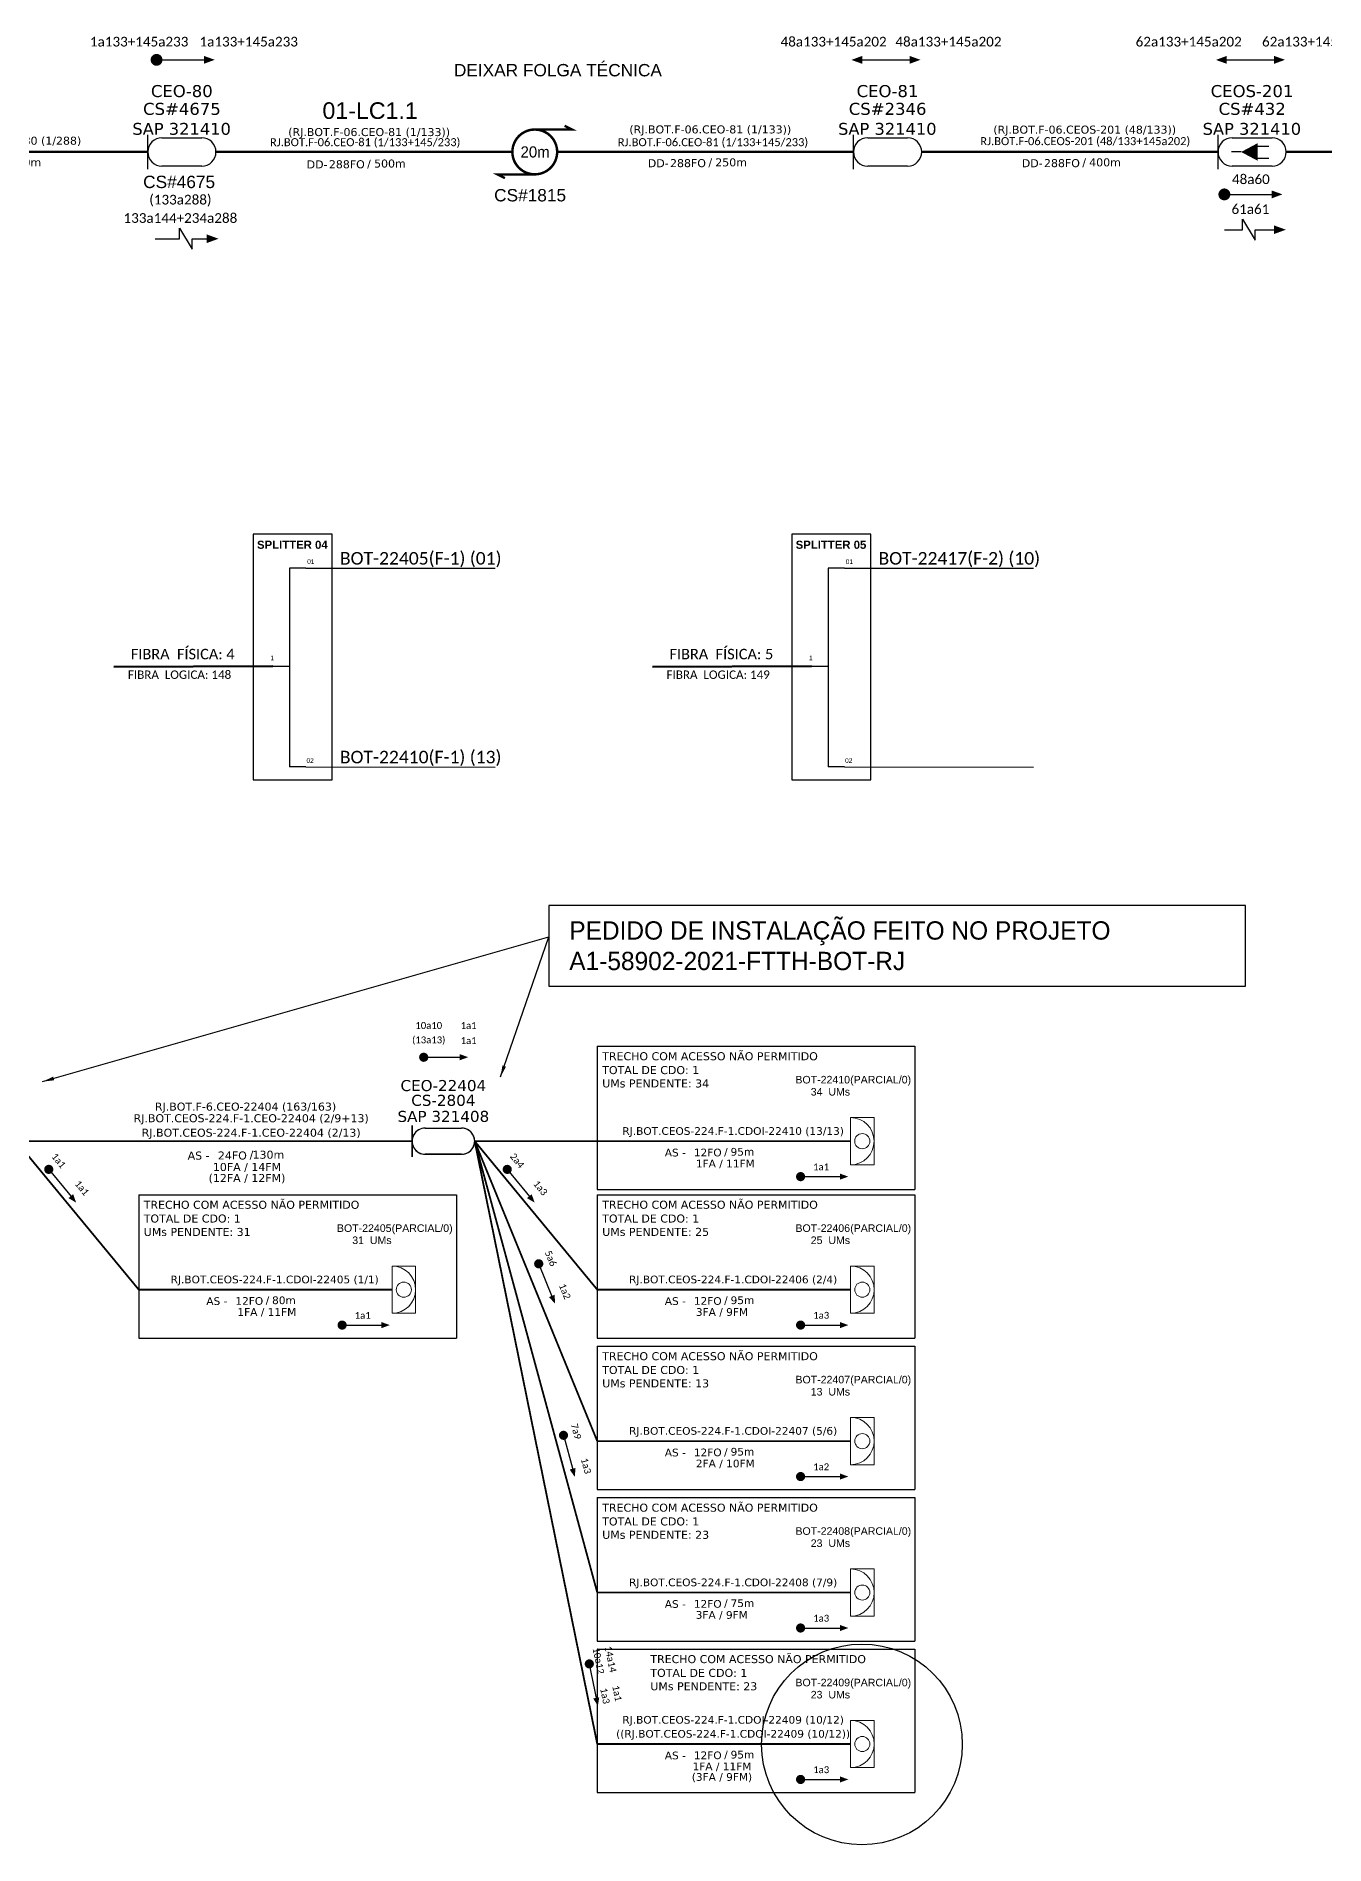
# Model space of a CAD drawing. Header units: millimetres. Extents: x 4506 to 5652, y -501 to 251.
# Drawn here: x 4954.5 to 5236.1, y -195.4 to 199.8 of the extents above; entities that cross this region are included whole.
import ezdxf
from ezdxf.enums import TextEntityAlignment as Align

# ---------------------------------------------------------------- set-up
doc = ezdxf.new("R2010")
doc.units = ezdxf.units.MM
doc.linetypes.add('ARILSUPP', pattern=[2.98, 1.42, -0.71, 0.14, -0.71])
for name, color, linetype, lineweight in [("20.0-LEGENDA DOS CDO'S", 1, 'Continuous', 0), ('20.1-CDO_INTERIOR', 1, 'Continuous', 0), ('40.1-ETIQUETAS', 1, 'Continuous', 20)]:
    doc.layers.add(name, color=color, linetype=linetype, lineweight=lineweight)
for name, color, linetype in [('20.4-CEOS', 1, 'Continuous'), ('20.5-CABO AÉREO', 1, 'Continuous'), ('CABO OPTICO EXISTENTE', 5, 'Continuous'), ('CAP a instalar', 1, 'Continuous'), ('CD de instalação futura', 8, 'Continuous'), ('CEO', 1, 'Continuous'), ('LC1', 3, 'Continuous'), ('SETA', 7, 'Continuous')]:
    doc.layers.add(name, color=color, linetype=linetype)
doc.styles.add('ARIAL', font='arial.ttf')
doc.styles.add('siredit', font='verdana.ttf')
doc.linetypes.add('FENCELINE1', pattern='A,0.25,-0.1,[133,ltypeshp.shx,S=0.1,R=0,X=-0.1,Y=0],-0.1,1', length=1.45)
doc.dimstyles.new('ISO-25', dxfattribs={"dimtxt": 2.5, "dimasz": 2.5, "dimexe": 1.25, "dimexo": 0.625, "dimtad": 1, "dimtxsty": 'Standard', "dimcen": 2.5, "dimadec": 0, "dimazin": 0, "dimtfac": 1, "dimtmove": 0, "dimatfit": 3, "dimfxl": 0, "dimarcsym": 0})

# ---------------------------------------------------------------- blocks, each defined once
blk = doc.blocks.new('CDOI_INT')
at = {"layer": '20.1-CDO_INTERIOR', "color": 0, "lineweight": 18}
blk.add_lwpolyline([(4.25, -4.25), (4.25, 4.25), (0, 4.25), (0, -4.25)], close=True, dxfattribs=at)
blk.add_circle((2.12, 0), 1.36, dxfattribs=at)
blk.add_arc((0, 0), 4.25, 270, 90, dxfattribs=at)
at = {"layer": "20.0-LEGENDA DOS CDO'S", "color": 0, "style": 'ARIAL'}
for tag, p in [('CDO_N', (-0.08, 10.38)), ('SPLITER_1', (21.18, 10.38)), ('SPLITER_2', (21.19, 8.68)), ('SAP', (-0.08, 6.23)), ('SURVEY', (-0.08, 8.2)), ('1:XX', (5.94, -2.22)), ('UMS', (5.94, -4.24))]:
    blk.add_attdef(tag, p, '', height=1.36, dxfattribs=at)
blk.add_attdef('FIBRAS_UTILIZADAS', text='', height=1.36, dxfattribs=at).set_placement((15.34, 10.38), align=Align.CENTER)
blk = doc.blocks.new('ETIQUETA_RS5F')
at = {"layer": '40.1-ETIQUETAS', "color": 0, "style": 'siredit'}
blk.add_text('/', height=1.5, dxfattribs=at).set_placement((1.55, -1.95), align=Align.MIDDLE_RIGHT)
for tag, p in [('ETIQUETA_R_PRIMARIA', (1.18, 4.1)), ('ETIQUETA_R_SECUNDARIA', (1.18, 2.1)), ('F_ATIVAS/F_MORTAS', (1.11, -4.24))]:
    blk.add_attdef(tag, text='', height=1.5, dxfattribs=at).set_placement(p, align=Align.MIDDLE_CENTER)
for tag, p in [('TIPO_CABO', (-6.62, -2.12)), ('CAP_CABO', (0.37, -2.09))]:
    blk.add_attdef(tag, text='', height=1.5, dxfattribs=at).set_placement(p, align=Align.MIDDLE_RIGHT)
blk.add_attdef('METROS', text='', height=1.5, dxfattribs=at).set_placement((2.11, -1.95), align=Align.MIDDLE_LEFT)
for tag, p in [('FUSÃO_1', (0.82, -8.39)), ('FUSÃO_2', (0.82, -10.6)), ('FUSÃO_3', (0.82, -12.93)), ('FUSÃO_4', (0.82, -15.14)), ('FUSÃO_5', (0.82, -17.16))]:
    blk.add_attdef(tag, text='', height=1.5, dxfattribs=at).set_placement(p, align=Align.CENTER)

msp = doc.modelspace()

# ---------------------------------------------------------------- linework, layer by layer
at = {"color": 7, "linetype": 'Continuous'}
for p, q in [((5009.86, 83.51), (5009.86, 40.08)), ((5013.38, 83.51), (5009.86, 83.51)), ((5127.57, 83.51), (5127.57, 40.08)), ((5131.09, 83.51), (5127.57, 83.51)), ((5006.21, 62.08), (5009.84, 62.08)), ((5123.92, 62.08), (5127.56, 62.08)), ((5013.38, 40.08), (5009.86, 40.08)), ((5131.09, 40.08), (5127.57, 40.08))]:
    msp.add_line(p, q, dxfattribs=at)
at = {"color": 10, "linetype": 'Continuous'}
for p, q in [((5013.38, 83.51), (5054.75, 83.49)), ((5131.09, 83.51), (5172.46, 83.49)), ((5013.38, 40.08), (5054.75, 40.06)), ((5131.09, 40.08), (5172.46, 40.06))]:
    msp.add_line(p, q, dxfattribs=at)
at = {"color": 1, "linetype": 'Continuous', "lineweight": 60}
for p, q in [((5006.21, 62.08), (4971.42, 61.97)), ((5123.92, 62.08), (5089.14, 61.97))]:
    msp.add_line(p, q, dxfattribs=at)
at = {"color": 7, "const_width": 1.3}
for points in [[(4980.13, 194.58, 1), (4981.42, 194.59, 1)], [(5213.49, 165.18, 1), (5214.79, 165.19, 1)]]:
    msp.add_lwpolyline(points, format="xyb", close=True, dxfattribs=at)
at = {"color": 7}
for points in [[(4980.78, 194.58), (4991.11, 194.58)], [(5135.01, 194.58), (5145.34, 194.58)], [(5214.67, 194.58), (5225.01, 194.58)], [(5214.14, 165.18), (5224.48, 165.18)], [(5218.1, 157.47), (5218.1, 159.77), (5220.84, 155.19), (5220.84, 157.47)], [(4985.81, 155.49), (4985.81, 157.78), (4988.55, 153.2), (4988.55, 155.49)]]:
    msp.add_lwpolyline(points, dxfattribs=at)
at = {"color": 5, "const_width": 0.544}
msp.add_lwpolyline([(5063.43, 179.36, 1.000012), (5063.43, 169.57, 0.999978)], format="xyb", close=True, dxfattribs=at)
at = {"color": 5, "const_width": 0.51}
for points in [[(5063.43, 179.36), (5071.59, 179.36), (5069.96, 180.18)], [(5063.43, 169.57), (5055.27, 169.57), (5056.9, 168.75)]]:
    msp.add_lwpolyline(points, dxfattribs=at)
at = {"color": 7}
for points in [[(5001.89, 37.3), (5019.17, 37.3), (5019.17, 90.95), (5001.89, 90.95)], [(5119.6, 37.3), (5136.88, 37.3), (5136.88, 90.95), (5119.6, 90.95)]]:
    msp.add_lwpolyline(points, close=True, dxfattribs=at)
at = {"color": 3}
msp.add_lwpolyline([(5066.51, -7.84), (5218.75, -7.84), (5218.75, 9.81), (5066.51, 9.81)], close=True, dxfattribs=at)
at = {"color": 8}
for points, const_width in [([(5038.66, -23.36, 1), (5039.66, -23.36, 1)], 0.999), ([(4956.89, -47.47, 1), (4957.53, -48.24, 1)], 1), ([(5057.1, -47.47, 1), (5057.73, -48.24, 1)], 1), ([(5121.03, -49.44, 1), (5122.03, -49.44, 1)], 1), ([(5064.11, -68.02, 1), (5064.48, -68.95, 1)], 1), ([(5020.83, -81.88, 1), (5021.83, -81.88, 1)], 1), ([(5121.03, -81.88, 1), (5122.03, -81.88, 1)], 1), ([(5069.58, -105.48, 1), (5069.84, -106.44, 1)], 1), ([(5121.03, -114.98, 1), (5122.03, -114.98, 1)], 1), ([(5121.03, -148.07, 1), (5122.03, -148.07, 1)], 1), ([(5075.25, -155.42, 1), (5075.45, -156.4, 1)], 1), ([(5121.03, -181.16, 1), (5122.03, -181.16, 1)], 1)]:
    msp.add_lwpolyline(points, format="xyb", close=True, dxfattribs=dict(at, const_width=const_width))
at = {"color": 3}
for points in [[(5077.09, -20.95), (5146.5, -20.95), (5146.5, -52.28)], [(5077.09, -20.95), (5077.09, -52.28)], [(4976.89, -53.39), (5046.31, -53.39), (5046.31, -84.73)], [(4976.89, -53.39), (4976.89, -84.73)], [(5077.09, -52.28), (5146.5, -52.28)], [(5077.09, -53.39), (5146.51, -53.39), (5146.51, -84.72)], [(5077.09, -53.39), (5077.09, -84.72)], [(4976.89, -84.73), (5046.31, -84.73)], [(5077.09, -84.72), (5146.51, -84.72)], [(5077.09, -86.49), (5146.51, -86.49), (5146.51, -117.82)], [(5077.09, -86.49), (5077.09, -117.82)], [(5077.09, -117.82), (5146.51, -117.82)], [(5077.09, -119.58), (5146.51, -119.58), (5146.51, -150.91)], [(5077.09, -119.58), (5077.09, -150.91)], [(5077.09, -150.91), (5146.51, -150.91)], [(5077.09, -152.68), (5146.51, -152.68), (5146.51, -184.01)], [(5077.09, -152.68), (5077.09, -184.01)], [(5077.09, -184.01), (5146.51, -184.01)]]:
    msp.add_lwpolyline(points, dxfattribs=at)
at = {"color": 1}
for points in [[(5036.61, -38.27), (5036.61, -45.13)], [(5039.45, -38.85), (5047.45, -38.85)], [(5039.46, -44.55), (5047.29, -44.55)]]:
    msp.add_lwpolyline(points, dxfattribs=at)
msp.add_circle((5134.93, -173.51), 21.94)
for centre, start, end in [((5039.46, -41.7), 88.4101, 271.6072), ((5047.45, -41.7), 270.0129, 90.013)]:
    msp.add_arc(centre, 2.85, start, end, dxfattribs=at)
at = {"layer": '20.4-CEOS', "color": 5}
for p, q in [((4981.96, 177.56), (4990.66, 177.56)), ((5136.19, 177.56), (5144.89, 177.56)), ((5215.86, 177.56), (5224.56, 177.56)), ((4990.66, 171.36), (4981.96, 171.36)), ((5144.89, 171.36), (5136.19, 171.36)), ((5224.56, 171.36), (5215.86, 171.36))]:
    msp.add_line(p, q, dxfattribs=at)
for points in [[(4978.86, 170.73), (4978.86, 178.2)], [(5133.09, 170.73), (5133.09, 178.2)], [(5212.76, 170.73), (5212.76, 178.2)], [(5217.81, 174.46), (5215.72, 174.46)], [(5221.24, 175.69), (5223.88, 175.69)], [(5221.24, 173.11), (5223.88, 173.11)]]:
    msp.add_lwpolyline(points, dxfattribs=at)
msp.add_lwpolyline([(5217.81, 174.46, 0, 3.83, 0), (5221.4, 174.46, 3.83, 3.83, 0)], format="xyseb", dxfattribs=at)
for centre, start, end in [((4981.96, 174.46), 90, 270), ((4990.66, 174.46), 270, 90), ((5136.19, 174.46), 90, 270), ((5144.89, 174.46), 270, 90), ((5215.86, 174.46), 90, 270), ((5224.56, 174.46), 270, 90)]:
    msp.add_arc(centre, 3.1, start, end, dxfattribs=at)
at = {"layer": '20.5-CABO AÉREO', "color": 5, "ltscale": 8, "const_width": 0.518}
for points in [[(4914.09, 174.46), (4978.86, 174.46)], [(4993.76, 174.46), (5058.53, 174.46)], [(5068.32, 174.46), (5133.09, 174.46)], [(5147.99, 174.46), (5212.76, 174.46)], [(5227.66, 174.46), (5292.43, 174.46)]]:
    msp.add_lwpolyline(points, dxfattribs=at)
at = {"layer": 'CAP a instalar', "linetype": 'Continuous'}
for p, q in [((5036.61, -45.13), (5036.61, -38.27)), ((5039.46, -38.85), (5047.45, -38.85)), ((5047.45, -44.55), (5039.46, -44.55))]:
    msp.add_line(p, q, dxfattribs=at)
at = {"layer": 'CAP a instalar', "color": 8, "linetype": 'FENCELINE1', "ltscale": 6, "const_width": 0.4}
for points in [[(4950.09, -41.7), (4976.89, -74.14)], [(5050.3, -41.7), (5077.09, -74.14)], [(5050.3, -41.7), (5077.09, -107.23)], [(5050.3, -41.7), (5077.09, -140.33)], [(5050.3, -41.7), (5077.09, -173.42)], [(5050.3, -41.7), (5132.43, -41.7)], [(4976.89, -74.14), (5032.23, -74.14)], [(5077.09, -74.14), (5132.43, -74.14)], [(5077.09, -107.23), (5132.43, -107.23)], [(5077.09, -140.33), (5132.43, -140.33)], [(5077.09, -173.42), (5132.43, -173.42)]]:
    msp.add_lwpolyline(points, dxfattribs=at)
at = {"layer": 'CAP a instalar', "color": 1, "linetype": 'FENCELINE1', "ltscale": 6, "const_width": 0.4}
msp.add_lwpolyline([(4950.09, -41.7), (5036.61, -41.7)], dxfattribs=at)
at = {"layer": 'CAP a instalar', "linetype": 'Continuous'}
for centre, start_param, end_param in [((5039.46, -41.7), 6.283185, 9.424778), ((5047.45, -41.7), 3.141593, 6.283185)]:
    msp.add_ellipse(centre, major_axis=(0, 2.85), ratio=1, start_param=start_param, end_param=end_param, dxfattribs=at)
at = {"layer": 'SETA', "color": 7}
for points in [[(4980.44, 155.49), (4985.81, 155.49)], [(4988.55, 155.49), (4992.69, 155.49)], [(5214.14, 157.47), (5218.1, 157.47)], [(5220.84, 157.47), (5224.97, 157.47)]]:
    msp.add_lwpolyline(points, dxfattribs=at)
at = {"layer": 'SETA', "color": 8}
for points in [[(5039.16, -23.36), (5047.74, -23.36)], [(4957.01, -47.6), (4962.46, -54.25)], [(5057.21, -47.6), (5062.67, -54.24)], [(5121.53, -49.44), (5130.12, -49.44)], [(5064.17, -68.19), (5067.41, -76.15)], [(5021.33, -81.88), (5029.92, -81.88)], [(5121.53, -81.88), (5130.13, -81.88)], [(5069.62, -105.65), (5071.87, -113.95)], [(5121.53, -114.98), (5130.13, -114.98)], [(5121.53, -148.07), (5130.13, -148.07)], [(5075.28, -155.59), (5076.99, -164.02)], [(5121.53, -181.16), (5130.13, -181.16)]]:
    msp.add_lwpolyline(points, dxfattribs=at)
at = {"layer": 'SETA', "color": 7}
for points in [[(4991.11, 195.45), (4993.49, 194.6), (4991.12, 193.72)], [(5135.01, 193.72), (5132.63, 194.57), (5135, 195.45)], [(5145.34, 195.45), (5147.72, 194.6), (5145.35, 193.72)], [(5225.01, 195.45), (5227.39, 194.6), (5225.02, 193.72)], [(5224.47, 166.05), (5226.85, 165.2), (5224.48, 164.32)], [(5224.97, 158.42), (5227.58, 157.47), (5224.97, 156.52)], [(4991.71, 156.45), (4994.32, 155.5), (4991.71, 154.55)]]:
    msp.add_solid(points, dxfattribs=at)
at = {"layer": 'SETA', "color": 8}
for points in [[(5214.68, 193.72), (5212.3, 194.57), (5214.67, 195.45)], [(5047.05, -22.68), (5048.88, -23.34), (5047.05, -24.01)], [(5130.12, -48.77), (5131.95, -49.44), (5130.12, -50.1)], [(4962.55, -53.28), (4963.2, -55.12), (4961.52, -54.13)], [(5062.76, -53.28), (5063.4, -55.12), (5061.73, -54.13)], [(5067.78, -75.25), (5067.86, -77.2), (5066.55, -75.76)], [(5029.92, -81.22), (5031.75, -81.88), (5029.92, -82.55)], [(5130.13, -81.21), (5131.96, -81.88), (5130.13, -82.55)], [(5072.34, -113.1), (5072.18, -115.05), (5071.06, -113.45)], [(5130.13, -114.31), (5131.96, -114.98), (5130.13, -115.64)], [(5130.13, -147.4), (5131.96, -148.07), (5130.13, -148.74)], [(5077.52, -163.21), (5077.23, -165.13), (5076.21, -163.47)], [(5130.13, -180.5), (5131.96, -181.16), (5130.13, -181.83)]]:
    msp.add_solid(points, dxfattribs=at)

# ---------------------------------------------------------------- block references
at = {"layer": '40.1-ETIQUETAS', "color": 7}
ref = msp.add_blockref('ETIQUETA_RS5F', (4946.15, 174.46), dxfattribs=dict(at, xscale=1.165860000000007, yscale=1.165860000000007, zscale=1.165860000000007))
ref.add_attrib('ETIQUETA_R_SECUNDARIA', 'RJ.BOT.F-06.CEO-80 (1/288)', dxfattribs={"color": 0, "height": 1.7488, "style": 'siredit'}).set_placement((4947.56, 176.92), align=Align.MIDDLE_CENTER)
ref.add_attrib('TIPO_CABO', 'DD-', dxfattribs={"color": 0, "height": 1.749, "style": 'siredit'}).set_placement((4938.47, 172), align=Align.MIDDLE_RIGHT)
ref.add_attrib('CAP_CABO', '288FO', dxfattribs={"color": 0, "height": 1.749, "style": 'siredit'}).set_placement((4946.61, 172.02), align=Align.MIDDLE_RIGHT)
ref.add_attrib('METROS', '750m', dxfattribs={"color": 0, "height": 1.749, "style": 'siredit'}).set_placement((4948.64, 172.19), align=Align.MIDDLE_LEFT)
at = {"layer": '40.1-ETIQUETAS', "color": 5}
ref = msp.add_blockref('ETIQUETA_RS5F', (5025.81, 174.21), dxfattribs=dict(at, xscale=1.165860000000007, yscale=1.165860000000007, zscale=1.165860000000007))
ref.add_attrib('ETIQUETA_R_SECUNDARIA', '(RJ.BOT.F-06.CEO-81 (1/133))', dxfattribs={"color": 0, "height": 1.7488, "style": 'siredit'}).set_placement((5027.23, 178.81), align=Align.MIDDLE_CENTER)
ref.add_attrib('TIPO_CABO', 'DD-', dxfattribs={"color": 0, "height": 1.749, "style": 'siredit'}).set_placement((5018.14, 171.74), align=Align.MIDDLE_RIGHT)
ref.add_attrib('CAP_CABO', '288FO', dxfattribs={"color": 0, "height": 1.749, "style": 'siredit'}).set_placement((5026.28, 171.77), align=Align.MIDDLE_RIGHT)
ref.add_attrib('METROS', '500m', dxfattribs={"color": 0, "height": 1.749, "style": 'siredit'}).set_placement((5028.31, 171.93), align=Align.MIDDLE_LEFT)
ref = msp.add_blockref('ETIQUETA_RS5F', (5100.38, 174.46), dxfattribs=dict(at, xscale=1.165860000000007, yscale=1.165860000000007, zscale=1.165860000000007))
ref.add_attrib('ETIQUETA_R_SECUNDARIA', '(RJ.BOT.F-06.CEO-81 (1/133))', dxfattribs={"color": 0, "height": 1.7488, "style": 'siredit'}).set_placement((5101.79, 179.39), align=Align.MIDDLE_CENTER)
ref.add_attrib('TIPO_CABO', 'DD-', dxfattribs={"color": 0, "height": 1.749, "style": 'siredit'}).set_placement((5092.7, 172), align=Align.MIDDLE_RIGHT)
ref.add_attrib('CAP_CABO', '288FO', dxfattribs={"color": 0, "height": 1.749, "style": 'siredit'}).set_placement((5100.84, 172.02), align=Align.MIDDLE_RIGHT)
ref.add_attrib('METROS', '250m', dxfattribs={"color": 0, "height": 1.749, "style": 'siredit'}).set_placement((5102.88, 172.19), align=Align.MIDDLE_LEFT)
ref = msp.add_blockref('ETIQUETA_RS5F', (5182.1, 174.46), dxfattribs=dict(at, xscale=1.165860000000007, yscale=1.165860000000007, zscale=1.165860000000007))
ref.add_attrib('ETIQUETA_R_SECUNDARIA', '(RJ.BOT.F-06.CEOS-201 (48/133))', dxfattribs={"color": 0, "height": 1.7488, "style": 'siredit'}).set_placement((5183.62, 179.34), align=Align.MIDDLE_CENTER)
ref.add_attrib('TIPO_CABO', 'DD-', dxfattribs={"color": 0, "height": 1.749, "style": 'siredit'}).set_placement((5174.43, 172), align=Align.MIDDLE_RIGHT)
ref.add_attrib('CAP_CABO', '288FO', dxfattribs={"color": 0, "height": 1.749, "style": 'siredit'}).set_placement((5182.57, 172.02), align=Align.MIDDLE_RIGHT)
ref.add_attrib('METROS', '400m', dxfattribs={"color": 0, "height": 1.749, "style": 'siredit'}).set_placement((5184.6, 172.19), align=Align.MIDDLE_LEFT)
at = {"layer": 'CAP a instalar', "color": 8, "linetype": 'FENCELINE1', "ltscale": 7}
ref = msp.add_blockref('ETIQUETA_RS5F', (5103.86, -41.82), dxfattribs=dict(at, xscale=1.120210545592906, yscale=1.120210545592906, zscale=1.120210545593999))
ref.add_attrib('ETIQUETA_R_SECUNDARIA', 'RJ.BOT.CEOS-224.F-1.CDOI-22410 (13/13)', dxfattribs={"layer": 'CABO OPTICO EXISTENTE', "color": 0, "height": 1.6803, "style": 'siredit'}).set_placement((5106.78, -39.47), align=Align.MIDDLE_CENTER)
ref.add_attrib('TIPO_CABO', 'AS -', dxfattribs={"layer": '40.1-ETIQUETAS', "color": 0, "height": 1.68, "style": 'siredit'}).set_placement((5096.45, -44.19), align=Align.MIDDLE_RIGHT)
ref.add_attrib('CAP_CABO', '12FO', dxfattribs={"layer": '40.1-ETIQUETAS', "color": 0, "height": 1.68, "style": 'siredit'}).set_placement((5104.27, -44.17), align=Align.MIDDLE_RIGHT)
ref.add_attrib('METROS', '95m', dxfattribs={"layer": '40.1-ETIQUETAS', "color": 0, "height": 1.68, "style": 'siredit'}).set_placement((5106.22, -44.01), align=Align.MIDDLE_LEFT)
ref.add_attrib('F_ATIVAS/F_MORTAS', '1FA / 11FM', dxfattribs={"layer": '40.1-ETIQUETAS', "color": 0, "height": 1.68, "style": 'siredit'}).set_placement((5105.07, -46.58), align=Align.MIDDLE_CENTER)
ref = msp.add_blockref('ETIQUETA_RS5F', (5003.66, -74.27), dxfattribs=dict(at, xscale=1.120210545592906, yscale=1.120210545592906, zscale=1.120210545593999))
ref.add_attrib('ETIQUETA_R_SECUNDARIA', 'RJ.BOT.CEOS-224.F-1.CDOI-22405 (1/1)', dxfattribs={"layer": 'CABO OPTICO EXISTENTE', "color": 0, "height": 1.6803, "style": 'siredit'}).set_placement((5006.58, -71.91), align=Align.MIDDLE_CENTER)
ref.add_attrib('TIPO_CABO', 'AS -', dxfattribs={"layer": '40.1-ETIQUETAS', "color": 0, "height": 1.68, "style": 'siredit'}).set_placement((4996.25, -76.64), align=Align.MIDDLE_RIGHT)
ref.add_attrib('CAP_CABO', '12FO', dxfattribs={"layer": '40.1-ETIQUETAS', "color": 0, "height": 1.68, "style": 'siredit'}).set_placement((5004.07, -76.61), align=Align.MIDDLE_RIGHT)
ref.add_attrib('METROS', '80m', dxfattribs={"layer": '40.1-ETIQUETAS', "color": 0, "height": 1.68, "style": 'siredit'}).set_placement((5006.02, -76.46), align=Align.MIDDLE_LEFT)
ref.add_attrib('F_ATIVAS/F_MORTAS', '1FA / 11FM', dxfattribs={"layer": '40.1-ETIQUETAS', "color": 0, "height": 1.68, "style": 'siredit'}).set_placement((5004.87, -79.02), align=Align.MIDDLE_CENTER)
ref = msp.add_blockref('ETIQUETA_RS5F', (5103.86, -74.26), dxfattribs=dict(at, xscale=1.120210545592906, yscale=1.120210545592906, zscale=1.120210545593999))
ref.add_attrib('ETIQUETA_R_SECUNDARIA', 'RJ.BOT.CEOS-224.F-1.CDOI-22406 (2/4)', dxfattribs={"layer": 'CABO OPTICO EXISTENTE', "color": 0, "height": 1.6803, "style": 'siredit'}).set_placement((5106.78, -71.91), align=Align.MIDDLE_CENTER)
ref.add_attrib('TIPO_CABO', 'AS -', dxfattribs={"layer": '40.1-ETIQUETAS', "color": 0, "height": 1.68, "style": 'siredit'}).set_placement((5096.45, -76.63), align=Align.MIDDLE_RIGHT)
ref.add_attrib('CAP_CABO', '12FO', dxfattribs={"layer": '40.1-ETIQUETAS', "color": 0, "height": 1.68, "style": 'siredit'}).set_placement((5104.27, -76.61), align=Align.MIDDLE_RIGHT)
ref.add_attrib('METROS', '95m', dxfattribs={"layer": '40.1-ETIQUETAS', "color": 0, "height": 1.68, "style": 'siredit'}).set_placement((5106.23, -76.45), align=Align.MIDDLE_LEFT)
ref.add_attrib('F_ATIVAS/F_MORTAS', '3FA / 9FM', dxfattribs={"layer": '40.1-ETIQUETAS', "color": 0, "height": 1.68, "style": 'siredit'}).set_placement((5104.34, -79.02), align=Align.MIDDLE_CENTER)
ref = msp.add_blockref('ETIQUETA_RS5F', (5103.86, -107.36), dxfattribs=dict(at, xscale=1.120210545592906, yscale=1.120210545592906, zscale=1.120210545593999))
ref.add_attrib('ETIQUETA_R_SECUNDARIA', 'RJ.BOT.CEOS-224.F-1.CDOI-22407 (5/6)', dxfattribs={"layer": 'CABO OPTICO EXISTENTE', "color": 0, "height": 1.6803, "style": 'siredit'}).set_placement((5106.78, -105), align=Align.MIDDLE_CENTER)
ref.add_attrib('TIPO_CABO', 'AS -', dxfattribs={"layer": '40.1-ETIQUETAS', "color": 0, "height": 1.68, "style": 'siredit'}).set_placement((5096.45, -109.73), align=Align.MIDDLE_RIGHT)
ref.add_attrib('CAP_CABO', '12FO', dxfattribs={"layer": '40.1-ETIQUETAS', "color": 0, "height": 1.68, "style": 'siredit'}).set_placement((5104.27, -109.7), align=Align.MIDDLE_RIGHT)
ref.add_attrib('METROS', '95m', dxfattribs={"layer": '40.1-ETIQUETAS', "color": 0, "height": 1.68, "style": 'siredit'}).set_placement((5106.23, -109.55), align=Align.MIDDLE_LEFT)
ref.add_attrib('F_ATIVAS/F_MORTAS', '2FA / 10FM', dxfattribs={"layer": '40.1-ETIQUETAS', "color": 0, "height": 1.68, "style": 'siredit'}).set_placement((5105.07, -112.12), align=Align.MIDDLE_CENTER)
ref = msp.add_blockref('ETIQUETA_RS5F', (5103.86, -140.45), dxfattribs=dict(at, xscale=1.120210545592906, yscale=1.120210545592906, zscale=1.120210545593999))
ref.add_attrib('ETIQUETA_R_SECUNDARIA', 'RJ.BOT.CEOS-224.F-1.CDOI-22408 (7/9)', dxfattribs={"layer": 'CABO OPTICO EXISTENTE', "color": 0, "height": 1.6803, "style": 'siredit'}).set_placement((5106.78, -138.1), align=Align.MIDDLE_CENTER)
ref.add_attrib('TIPO_CABO', 'AS -', dxfattribs={"layer": '40.1-ETIQUETAS', "color": 0, "height": 1.68, "style": 'siredit'}).set_placement((5096.45, -142.82), align=Align.MIDDLE_RIGHT)
ref.add_attrib('CAP_CABO', '12FO', dxfattribs={"layer": '40.1-ETIQUETAS', "color": 0, "height": 1.68, "style": 'siredit'}).set_placement((5104.27, -142.8), align=Align.MIDDLE_RIGHT)
ref.add_attrib('METROS', '75m', dxfattribs={"layer": '40.1-ETIQUETAS', "color": 0, "height": 1.68, "style": 'siredit'}).set_placement((5106.23, -142.64), align=Align.MIDDLE_LEFT)
ref.add_attrib('F_ATIVAS/F_MORTAS', '3FA / 9FM', dxfattribs={"layer": '40.1-ETIQUETAS', "color": 0, "height": 1.68, "style": 'siredit'}).set_placement((5104.3, -145.21), align=Align.MIDDLE_CENTER)
at = {"layer": 'CD de instalação futura', "color": 8, "ltscale": 11}
ref = msp.add_blockref('CDOI_INT', (5132.43, -41.7), dxfattribs=dict(at, xscale=1.21541625498503, yscale=1.21541625498503, zscale=1.21541625498503))
ref.add_attrib('CDO_N', 'BOT-22410', dxfattribs={"layer": "20.0-LEGENDA DOS CDO'S", "color": 0, "height": 1.653, "style": 'ARIAL'}).set_placement((5132.33, -29.08), align=Align.RIGHT)
ref.add_attrib('FIBRAS_UTILIZADAS', '    (PARCIAL/0)', dxfattribs={"layer": "20.0-LEGENDA DOS CDO'S", "color": 0, "height": 1.65, "style": 'ARIAL'}).set_placement((5137.74, -29.08), align=Align.CENTER)
ref.add_attrib('SURVEY', '34  UMs', dxfattribs={"layer": "20.0-LEGENDA DOS CDO'S", "color": 0, "height": 1.653, "style": 'ARIAL'}).set_placement((5132.34, -31.73), align=Align.RIGHT)
ref = msp.add_blockref('CDOI_INT', (5032.23, -74.14), dxfattribs=dict(at, xscale=1.21541625498503, yscale=1.21541625498503, zscale=1.21541625498503))
ref.add_attrib('CDO_N', 'BOT-22405', dxfattribs={"layer": "20.0-LEGENDA DOS CDO'S", "color": 0, "height": 1.653, "style": 'ARIAL'}).set_placement((5032.13, -61.52), align=Align.RIGHT)
ref.add_attrib('FIBRAS_UTILIZADAS', '    (PARCIAL/0)', dxfattribs={"layer": "20.0-LEGENDA DOS CDO'S", "color": 0, "height": 1.65, "style": 'ARIAL'}).set_placement((5037.54, -61.52), align=Align.CENTER)
ref.add_attrib('SURVEY', '31  UMs', dxfattribs={"layer": "20.0-LEGENDA DOS CDO'S", "color": 0, "height": 1.653, "style": 'ARIAL'}).set_placement((5032.14, -64.17), align=Align.RIGHT)
ref = msp.add_blockref('CDOI_INT', (5132.44, -74.14), dxfattribs=dict(at, xscale=1.21541625498503, yscale=1.21541625498503, zscale=1.21541625498503))
ref.add_attrib('CDO_N', 'BOT-22406', dxfattribs={"layer": "20.0-LEGENDA DOS CDO'S", "color": 0, "height": 1.653, "style": 'ARIAL'}).set_placement((5132.34, -61.52), align=Align.RIGHT)
ref.add_attrib('FIBRAS_UTILIZADAS', '    (PARCIAL/0)', dxfattribs={"layer": "20.0-LEGENDA DOS CDO'S", "color": 0, "height": 1.65, "style": 'ARIAL'}).set_placement((5137.75, -61.52), align=Align.CENTER)
ref.add_attrib('SURVEY', '25  UMs', dxfattribs={"layer": "20.0-LEGENDA DOS CDO'S", "color": 0, "height": 1.653, "style": 'ARIAL'}).set_placement((5132.34, -64.17), align=Align.RIGHT)
ref = msp.add_blockref('CDOI_INT', (5132.44, -107.23), dxfattribs=dict(at, xscale=1.21541625498503, yscale=1.21541625498503, zscale=1.21541625498503))
ref.add_attrib('CDO_N', 'BOT-22407', dxfattribs={"layer": "20.0-LEGENDA DOS CDO'S", "color": 0, "height": 1.653, "style": 'ARIAL'}).set_placement((5132.34, -94.62), align=Align.RIGHT)
ref.add_attrib('FIBRAS_UTILIZADAS', '    (PARCIAL/0)', dxfattribs={"layer": "20.0-LEGENDA DOS CDO'S", "color": 0, "height": 1.65, "style": 'ARIAL'}).set_placement((5137.75, -94.62), align=Align.CENTER)
ref.add_attrib('SURVEY', '13  UMs', dxfattribs={"layer": "20.0-LEGENDA DOS CDO'S", "color": 0, "height": 1.653, "style": 'ARIAL'}).set_placement((5132.34, -97.27), align=Align.RIGHT)
ref = msp.add_blockref('CDOI_INT', (5132.44, -140.33), dxfattribs=dict(at, xscale=1.21541625498503, yscale=1.21541625498503, zscale=1.21541625498503))
ref.add_attrib('CDO_N', 'BOT-22408', dxfattribs={"layer": "20.0-LEGENDA DOS CDO'S", "color": 0, "height": 1.653, "style": 'ARIAL'}).set_placement((5132.34, -127.71), align=Align.RIGHT)
ref.add_attrib('FIBRAS_UTILIZADAS', '    (PARCIAL/0)', dxfattribs={"layer": "20.0-LEGENDA DOS CDO'S", "color": 0, "height": 1.65, "style": 'ARIAL'}).set_placement((5137.75, -127.71), align=Align.CENTER)
ref.add_attrib('SURVEY', '23  UMs', dxfattribs={"layer": "20.0-LEGENDA DOS CDO'S", "color": 0, "height": 1.653, "style": 'ARIAL'}).set_placement((5132.34, -130.36), align=Align.RIGHT)
ref = msp.add_blockref('CDOI_INT', (5132.44, -173.42), dxfattribs=dict(at, xscale=1.21541625498503, yscale=1.21541625498503, zscale=1.21541625498503))
ref.add_attrib('CDO_N', 'BOT-22409', dxfattribs={"layer": "20.0-LEGENDA DOS CDO'S", "color": 0, "height": 1.653, "style": 'ARIAL'}).set_placement((5132.34, -160.81), align=Align.RIGHT)
ref.add_attrib('FIBRAS_UTILIZADAS', '    (PARCIAL/0)', dxfattribs={"layer": "20.0-LEGENDA DOS CDO'S", "color": 0, "height": 1.65, "style": 'ARIAL'}).set_placement((5137.75, -160.81), align=Align.CENTER)
ref.add_attrib('SURVEY', '23  UMs', dxfattribs={"layer": "20.0-LEGENDA DOS CDO'S", "color": 0, "height": 1.653, "style": 'ARIAL'}).set_placement((5132.34, -163.46), align=Align.RIGHT)

# ---------------------------------------------------------------- texts
at = {"color": 7, "style": 'ARIAL'}
for s, height, p in [('DEIXAR FOLGA TÉCNICA', 2.6989, (5045.76, 190.99)), ('CS#4675', 2.699, (4977.84, 166.57)), ('CS#1815', 2.699, (5054.55, 163.66))]:
    msp.add_text(s, height=height, rotation=359.9867, dxfattribs=at).set_placement(p)
at = {"color": 7}
msp.add_text('20m', height=2.448, dxfattribs=at).set_placement((5060.32, 173.24))
at = {"color": 3, "style": 'siredit'}
for s, p in [('TRECHO COM ACESSO NÃO PERMITIDO', (5078.17, -24.01)), ('TOTAL DE CDO: 1', (5078.17, -27.03)), ('UMs PENDENTE: 34', (5078.17, -29.95)), ('TRECHO COM ACESSO NÃO PERMITIDO', (4977.97, -56.46)), ('TRECHO COM ACESSO NÃO PERMITIDO', (5078.17, -56.45)), ('TOTAL DE CDO: 1', (4977.97, -59.47)), ('TOTAL DE CDO: 1', (5078.17, -59.47)), ('UMs PENDENTE: 31', (4977.97, -62.4)), ('UMs PENDENTE: 25', (5078.17, -62.39)), ('TRECHO COM ACESSO NÃO PERMITIDO', (5078.17, -89.55)), ('TOTAL DE CDO: 1', (5078.17, -92.56)), ('UMs PENDENTE: 13', (5078.17, -95.49)), ('TRECHO COM ACESSO NÃO PERMITIDO', (5078.17, -122.65)), ('TOTAL DE CDO: 1', (5078.17, -125.66)), ('UMs PENDENTE: 23', (5078.17, -128.58)), ('TRECHO COM ACESSO NÃO PERMITIDO', (5088.69, -155.74)), ('TOTAL DE CDO: 1', (5088.69, -158.75)), ('UMs PENDENTE: 23', (5088.69, -161.68))]:
    msp.add_text(s, height=1.7496, dxfattribs=at).set_placement(p)
at = {"attachment_point": 5}
for s, insert, char_height, width in [('\\C10;\\fArial|b1|i0|c0|p34;SPLITTER 04', (5010.45, 88.62), 1.7753, 17.28), ('\\C7;\\fCalibri|b0|i0|c0|p34;BOT-22405(F-1) (01)', (5038.51, 85.37), 2.7432, 40.9104), ('\\C10;\\fArial|b1|i0|c0|p34;SPLITTER 05', (5128.17, 88.62), 1.7753, 17.28), ('\\C7;\\fCalibri|b0|i0|c0|p34;BOT-22417(F-2) (10)', (5156.21, 85.37), 2.7432, 40.9104), ('\\C7;\\fArial|b0|i0;\\H0.578704x;01 ', (5014.49, 84.93), 1.7753, 3.7582), ('\\C7;\\fArial|b0|i0;\\H0.578704x;01 ', (5132.2, 84.93), 1.7753, 3.7582), ('\\C7;\\fCalibri|b0|i0|c0|p34;FIBRA  FÍSICA: 4', (4986.49, 64.73), 2.2859, 34.56), ('\\C7;\\fArial|b0|i0|;\\H1.0273588255048;1', (5006.04, 63.9), 1.7753, 1.7584), ('\\C7;\\fCalibri|b0|i0|c0|p34;FIBRA  FÍSICA: 5', (5104.21, 64.73), 2.2859, 34.56), ('\\C7;\\fArial|b0|i0|;\\H1.0273588255048;1', (5123.76, 63.9), 1.7753, 1.7584), ('\\C7;\\fCalibri|b0|i0|c0|p34;FIBRA  LOGICA: 148', (4985.8, 60.23), 1.8289, 34.56), ('\\C7;\\fCalibri|b0|i0|c0|p34;FIBRA  LOGICA: 149', (5103.52, 60.23), 1.8289, 34.56), ('\\C7;\\fCalibri|b0|i0|c0|p34;BOT-22410(F-1) (13)', (5038.49, 41.94), 2.7432, 40.9104), ('\\C7;\\fArial|b0|i0;\\H0.578704x;02 ', (5014.34, 41.46), 1.7753, 3.7582), ('\\C7;\\fArial|b0|i0;\\H0.578704x;02 ', (5132.05, 41.46), 1.7753, 3.7582), ('\\C1;\\fCalibri|b0|i0|c0|p34;10a10', (5040.26, -16.42), 1.4978, 25.3213), ('\\C1;\\fCalibri|b0|i0|c0|p34;1a1', (5048.97, -16.42), 1.4978, 25.3213), ('\\C3;\\fCalibri|b0|i0|c0|p34;(13a13)', (5040.26, -19.72), 1.4978, 25.3213), ('\\C3;\\fCalibri|b0|i0|c0|p34;1a1', (5048.97, -19.72), 1.4978, 25.3213)]:
    msp.add_mtext(s, dxfattribs=dict(at, insert=insert, char_height=char_height, width=width))
at = {"color": 3, "insert": (5070.97, 6.35), "char_height": 4, "attachment_point": 1}
msp.add_mtext('PEDIDO DE INSTALAÇÃO FEITO NO PROJETO\\PA1-58902-2021-FTTH-BOT-RJ', dxfattribs=at)
at = {"char_height": 1.5, "width": 25.3588, "attachment_point": 5}
for s, insert, rotation in [('\\C8;\\fCalibri|b0|i0|c0|p34;1a1', (4959.38, -45.95), 309.4148), ('\\C8;\\fCalibri|b0|i0|c0|p34;2a4', (5059.58, -45.95), 309.4148), ('\\C8;\\fCalibri|b0|i0|c0|p34;1a1', (4964.46, -51.92), 309.4148), ('\\C8;\\fCalibri|b0|i0|c0|p34;1a3', (5064.67, -51.92), 309.4148), ('\\C8;\\fCalibri|b0|i0|c0|p34;5a6', (5066.93, -67.31), 292.1571), ('\\C8;\\fCalibri|b0|i0|c0|p34;1a2', (5070.01, -74.52), 292.1571), ('\\C8;\\fCalibri|b0|i0|c0|p34;7a9', (5072.47, -105.11), 285.1182), ('\\C8;\\fCalibri|b0|i0|c0|p34;1a3', (5074.65, -112.65), 285.1182)]:
    msp.add_mtext(s, dxfattribs=dict(at, insert=insert, rotation=rotation))
at = {"color": 8, "char_height": 1.5, "width": 25.3588, "attachment_point": 5}
for s, insert in [('\\fCalibri|b0|i0|c0|p34;1a1', (5126.02, -47.31)), ('\\fCalibri|b0|i0|c0|p34;1a1', (5025.82, -79.76)), ('\\fCalibri|b0|i0|c0|p34;1a3', (5126.03, -79.75)), ('\\fCalibri|b0|i0|c0|p34;1a2', (5126.03, -112.85)), ('\\fCalibri|b0|i0|c0|p34;1a3', (5126.03, -145.94)), ('\\fCalibri|b0|i0|c0|p34;1a3', (5126.03, -179.04))]:
    msp.add_mtext(s, dxfattribs=dict(at, insert=insert))
at = {"color": 3, "char_height": 1.5, "width": 25.3588, "attachment_point": 5, "rotation": 281.4174}
for s, insert in [('\\fCalibri|b0|i0|c0|p34;10a12', (5077.36, -155.24)), ('\\C1;\\fCalibri|b0|i0|c0|p34;14a14', (5080, -154.88)), ('\\fCalibri|b0|i0|c0|p34;1a3', (5078.79, -162.9)), ('\\C1;\\fCalibri|b0|i0|c0|p34;1a1', (5081.42, -162.34))]:
    msp.add_mtext(s, dxfattribs=dict(at, insert=insert))
at = {"layer": '20.4-CEOS', "color": 7, "style": 'siredit'}
for s, height, p in [('CS#4675', 2.626, (4986.32, 183.88)), ('CS#2346', 2.626, (5140.55, 183.88)), ('CS#432', 2.626, (5220.22, 183.88)), ('SAP 321410', 2.591, (4986.25, 179.51)), ('SAP 321410', 2.591, (5140.48, 179.51)), ('SAP 321410', 2.591, (5220.15, 179.51))]:
    msp.add_text(s, height=height, dxfattribs=at).set_placement(p, align=Align.MIDDLE_CENTER)
at = {"layer": '20.4-CEOS', "color": 1, "style": 'siredit'}
for s, p in [('CEO-22404', (5043.45, -28.33)), ('CS-2804', (5043.45, -31.56)), ('SAP 321408', (5043.45, -35.07))]:
    msp.add_text(s, height=2.413, rotation=0.0129, dxfattribs=at).set_placement(p, align=Align.TOP_CENTER)
at = {"layer": '40.1-ETIQUETAS', "color": 1, "style": 'siredit'}
for s, height, p in [('RJ.BOT.CEOS-224.F-1.CEO-22404 (2/9+13)', 1.7496, (5001.45, -36.68)), ('RJ.BOT.CEOS-224.F-1.CEO-22404 (2/13)', 1.7496, (5001.45, -39.84)), ('10FA / 14FM', 1.7496, (5000.54, -47.33)), ('1FA / 11FM', 1.68, (5104.34, -178.3))]:
    msp.add_text(s, height=height, dxfattribs=at).set_placement(p, align=Align.MIDDLE_CENTER)
for s, p in [('AS -', (4992.36, -44.84)), ('24FO', (5000.5, -44.82)), ('/', (5001.92, -44.65))]:
    msp.add_text(s, height=1.75, dxfattribs=at).set_placement(p, align=Align.MIDDLE_RIGHT)
msp.add_text('130m', height=1.75, dxfattribs=at).set_placement((5001.75, -44.65), align=Align.MIDDLE_LEFT)
at = {"layer": '40.1-ETIQUETAS', "color": 3, "style": 'siredit'}
for s, height, p in [('(12FA / 12FM)', 1.7496, (5000.54, -49.74)), ('(3FA / 9FM)', 1.6803, (5104.34, -180.62))]:
    msp.add_text(s, height=height, dxfattribs=at).set_placement(p, align=Align.MIDDLE_CENTER)
at = {"layer": '40.1-ETIQUETAS', "color": 8, "style": 'siredit'}
for s, p in [('AS -', (5096.45, -175.92)), ('12FO', (5104.27, -175.89)), ('/', (5105.6, -175.74))]:
    msp.add_text(s, height=1.68, dxfattribs=at).set_placement(p, align=Align.MIDDLE_RIGHT)
msp.add_text('95m', height=1.68, dxfattribs=at).set_placement((5106.23, -175.74), align=Align.MIDDLE_LEFT)
at = {"layer": '40.1-ETIQUETAS', "color": 7, "char_height": 2.1154, "width": 36.1348, "attachment_point": 5, "style": 'ARIAL'}
for s, insert in [('{\\fCalibri|b0|i0|c0|p34;1a133\\C1;+145a233}', (4976.97, 198.55)), ('{\\fCalibri|b0|i0|c0|p34;1a133\\C1;+145a233}', (5000.92, 198.55)), ('{\\fCalibri|b0|i0|c0|p34;48a133\\C1;+145a202}', (5128.74, 198.55)), ('{\\fCalibri|b0|i0|c0|p34;48a133\\C1;+145a202}', (5153.84, 198.55)), ('{\\fCalibri|b0|i0|c0|p34;62a133\\C1;+145a202}', (5233.97, 198.55)), ('{\\fCalibri|b0|i0|c0|p34;48a60}', (5219.93, 168.49)), ('{\\fCalibri|b0|i0|c0|p34;61a61}', (5219.84, 161.96)), ('{\\fCalibri|b0|i0|c0|p34;133a144+234a288}', (4985.98, 160.01))]:
    msp.add_mtext(s, dxfattribs=dict(at, insert=insert))
at = {"layer": '40.1-ETIQUETAS', "color": 8, "insert": (5206.35, 198.55), "char_height": 2.1154, "width": 36.1348, "attachment_point": 5, "style": 'ARIAL'}
msp.add_mtext('{\\fCalibri|b0|i0|c0|p34;\\C0;62a133\\C1;+145a202}', dxfattribs=at)
at = {"layer": '40.1-ETIQUETAS', "color": 0, "char_height": 1.7488, "attachment_point": 1, "style": 'siredit'}
for s, insert, width in [('{\\fCalibri|b0|i0|c0|p34;\\C1;RJ.BOT.F-06.CEOS-201 (48/133+145a202)}', (5160.8, 177.7), 77.3521), ('{\\fCalibri|b0|i0|c0|p34;\\C1;RJ.BOT.F-06.CEO-81 (1/133+145/233)}', (5005.56, 177.47), 43.7429), ('{\\fCalibri|b0|i0|c0|p34;\\C1;RJ.BOT.F-06.CEO-81 (1/133+145/233)}', (5081.57, 177.47), 43.7429)]:
    msp.add_mtext(s, dxfattribs=dict(at, insert=insert, width=width))
at = {"layer": '40.1-ETIQUETAS', "color": 5, "insert": (4985.98, 163.81), "char_height": 2.1154, "width": 36.1348, "attachment_point": 5, "style": 'ARIAL'}
msp.add_mtext('{\\fCalibri|b0|i0|c0|p34;(133a288)}', dxfattribs=at)
at = {"layer": 'CABO OPTICO EXISTENTE', "color": 1, "style": 'siredit'}
msp.add_text('RJ.BOT.CEOS-224.F-1.CDOI-22409 (10/12)', height=1.6803, dxfattribs=at).set_placement((5106.78, -168.13), align=Align.MIDDLE_CENTER)
at = {"layer": 'CABO OPTICO EXISTENTE', "color": 3, "style": 'siredit'}
msp.add_text('((RJ.BOT.CEOS-224.F-1.CDOI-22409 (10/12))', height=1.6803, dxfattribs=at).set_placement((5106.78, -171.19), align=Align.MIDDLE_CENTER)
at = {"layer": 'CAP a instalar', "color": 1, "linetype": 'FENCELINE1', "ltscale": 7, "style": 'siredit'}
msp.add_text('RJ.BOT.F-6.CEO-22404 (163/163)', height=1.7496, dxfattribs=at).set_placement((5000.22, -34.14), align=Align.MIDDLE_CENTER)
at = {"layer": 'CEO', "color": 7, "style": 'siredit'}
for s, p in [('CEO-80', (4986.29, 187.77)), ('CEO-81', (5140.52, 187.77)), ('CEOS-201', (5220.19, 187.77))]:
    msp.add_text(s, height=2.626, dxfattribs=at).set_placement(p, align=Align.MIDDLE_CENTER)
at = {"layer": 'LC1', "color": 7, "linetype": 'ARILSUPP', "style": 'ARIAL'}
msp.add_text('01-LC1.1', height=3.627, dxfattribs=at).set_placement((5027.45, 183.5), align=Align.MIDDLE_CENTER)

# ---------------------------------------------------------------- leaders
at = {"color": 3}
for points in [[(4955.88, -28.68), (5066.51, 2.96)], [(5055.94, -27.65), (5066.51, 2.96)]]:
    msp.add_leader(points, dimstyle='ISO-25', dxfattribs=at)

doc.saveas('drawing.dxf')
